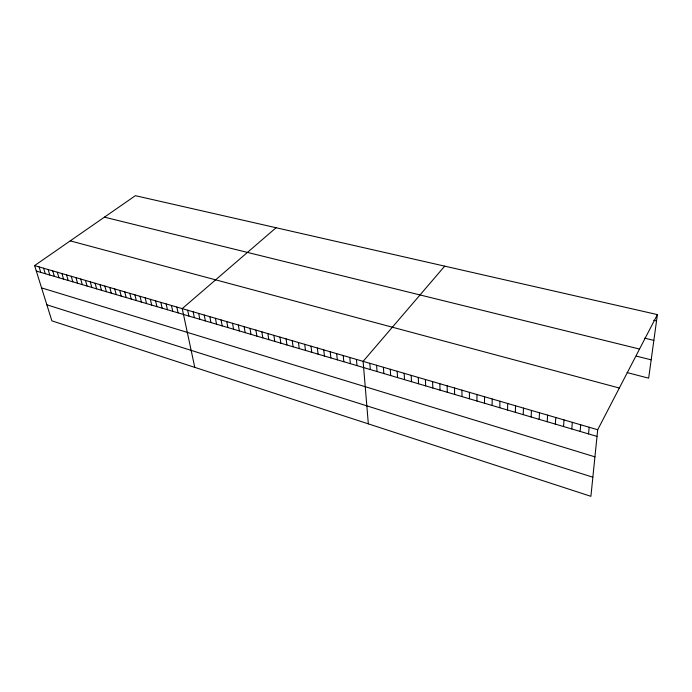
<?xml version="1.0" encoding="UTF-8"?>
<svg xmlns="http://www.w3.org/2000/svg" width="692" height="692" viewBox="0 0 692 692"><rect width="100%" height="100%" fill="white"/><g stroke="black" fill="none" stroke-linecap="round" stroke-linejoin="round"><path stroke-width="1.04" d="M476.935 400.997L476.961 394.544M484.495 403.22L484.556 396.758M492.116 405.469L492.22 398.99M499.797 407.735L499.944 401.239M507.539 410.019L507.72 403.505M515.341 412.32L515.575 405.797M523.213 414.646L523.481 408.098M531.145 416.982L531.456 410.425M539.146 419.343L539.5 412.769M547.208 421.722L547.606 415.131M555.339 424.118L555.78 417.518M563.539 426.531L564.023 419.923M571.8 428.971L572.336 422.345M580.138 431.427L580.718 424.784M588.546 433.91L589.177 427.249M657.4 314.601L597.698 429.732L590.907 496.32L51.874 320.846L34.6 265.59L135.39 195.68L657.4 314.601L648.655 378.178L627.125 372.599M444.705 266.143L363.118 361.354L368.334 423.867M276.091 227.729L182.23 308.623L194.781 367.365M653.689 320.275L656.526 320.932M644.546 338.137L653.853 340.377M104.423 217.158L639.529 349.053M636.553 356.172L651.181 359.831M70.238 240.868L619.323 388.03M34.6 265.59L597.698 429.732M36.304 271.056L597.023 436.41M41.572 287.889L594.938 456.85M46.866 304.809L592.862 477.212M39.081 266.896L40.776 272.371M43.596 268.211L45.274 273.695M48.129 269.534L49.798 275.035M52.696 270.866L54.357 276.376M57.289 272.207L58.932 277.726M61.917 273.556L63.543 279.084M66.57 274.906L68.179 280.45M71.25 276.272L72.85 281.826M75.956 277.648L77.547 283.218M80.696 279.032L82.279 284.611M85.471 280.416L87.028 286.012M90.271 281.817L91.82 287.422M95.098 283.227L96.638 288.841M99.968 284.646L101.482 290.277M104.855 286.073L106.36 291.713M109.786 287.509L111.274 293.157M114.742 288.953L116.213 294.619M119.733 290.406L121.186 296.081M124.75 291.868L126.195 297.56M129.811 293.347L131.229 299.048M134.897 294.827L136.298 300.544M140.018 296.323L141.402 302.049M145.173 297.82L146.54 303.563M150.363 299.333L151.712 305.085M155.588 300.856L156.92 306.625M160.838 302.387L162.162 308.165M166.132 303.935L167.438 309.722M171.46 305.483L172.749 311.288M176.832 307.049L178.095 312.862M187.67 310.206L188.89 316.054M193.146 311.807L194.348 317.663M198.656 313.415L199.841 319.28M204.201 315.033L205.368 320.906M209.788 316.659L210.939 322.55M215.42 318.303L216.544 324.202M221.085 319.955L222.184 325.871M226.786 321.616L227.867 327.541M232.529 323.285L233.593 329.236M238.316 324.972L239.354 330.932M244.138 326.676L245.158 332.644M250.002 328.38L250.997 334.366M255.91 330.101L256.879 336.104M261.861 331.84L262.804 337.852M267.856 333.587L268.773 339.608M273.885 335.343L274.785 341.381M279.966 337.116L280.84 343.163M286.081 338.898L286.929 344.962M292.249 340.698L293.071 346.77M298.46 342.505L299.255 348.595M304.714 344.331L305.483 350.437M311.011 346.164L311.763 352.28M317.36 348.015L318.078 354.148M323.752 349.875L324.444 356.025M330.188 351.752L330.854 357.92M336.675 353.647L337.315 359.823M343.215 355.55L343.82 361.743M349.797 357.47L350.377 363.672M356.432 359.407L356.986 365.618M369.831 363.309L370.324 369.554M376.595 365.281L377.053 371.543M383.411 367.27L383.835 373.542M390.279 369.268L390.677 375.557M397.199 371.293L397.563 377.59M404.171 373.325L404.5 379.631M411.204 375.367L411.498 381.699M418.279 377.434L418.548 383.775M425.416 379.519L425.649 385.868M432.612 381.612L432.803 387.978M439.853 383.723L440.017 390.106M447.162 385.851L447.283 392.252M454.523 387.996L454.609 394.414M461.945 390.158L461.997 396.585M469.418 392.338L469.436 398.782"/></g></svg>
